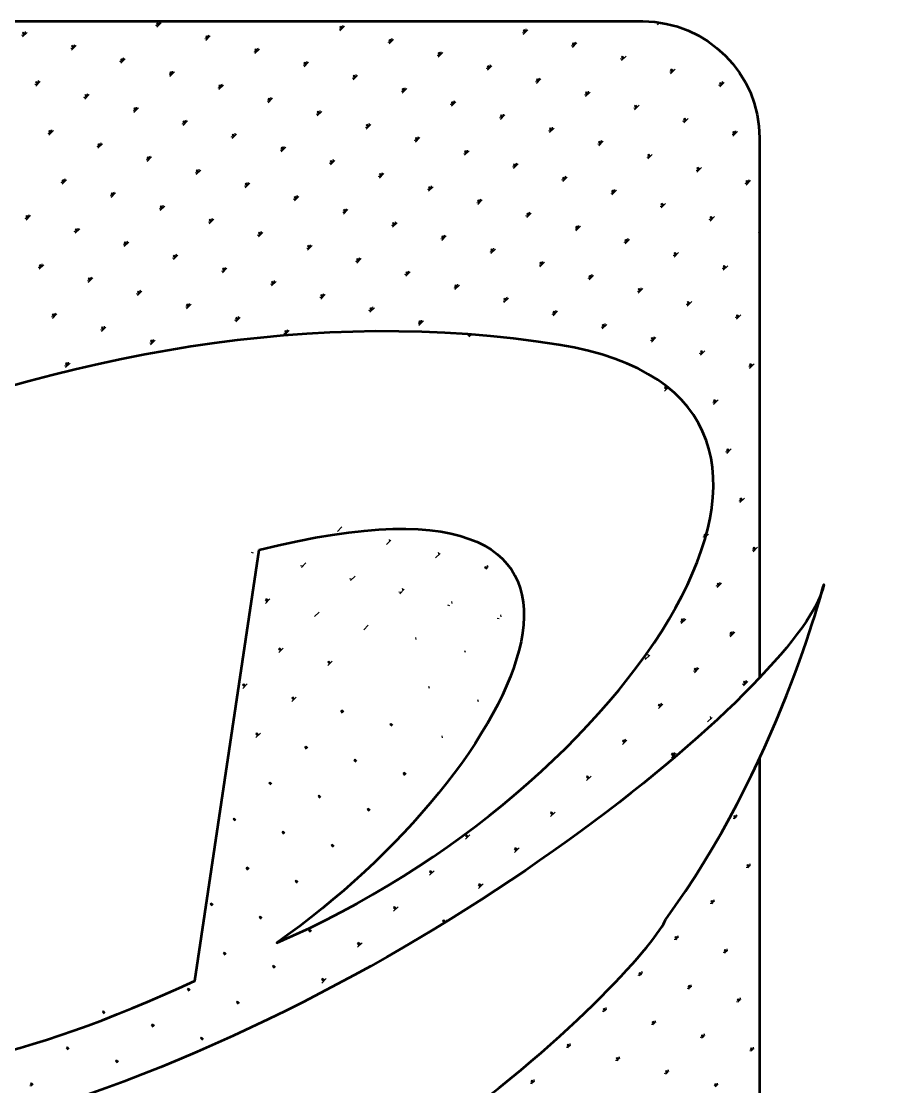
# Model space of a CAD drawing. Extents: x -3102990 to -851544, y -5293060 to -2540151.
# Drawn here: x -1162338 to -1160809, y -2634926 to -2633063 of the extents above; entities that cross this region are included whole.
import ezdxf

# ---------------------------------------------------------------- set-up
doc = ezdxf.new("R2010")
doc.units = 0
doc.header["$LTSCALE"] = 1000
doc.layers.get('0').update_dxf_attribs({"linetype": 'CONTINUOUS'})
doc.layers.add('PUB_TITLE', color=4, linetype='CONTINUOUS')

# ---------------------------------------------------------------- blocks, each defined once
blk = doc.blocks.new('A$C154754DE')
at = {"layer": 'PUB_TITLE', "color": 4}
for p, q in [((99965.6, 57218.1), (99964.7, 57221.6)), ((100196.4, 57231), (100192.9, 57232)), ((100197.3, 57232), (100194.2, 57235.2)), ((100198.3, 57233), (100194.4, 57236.9)), ((100194.4, 57229.1), (100202.2, 57236.9)), ((100199.3, 57234), (100196.2, 57237.1)), ((100200.3, 57235), (100199.4, 57238.4)), ((100516.9, 57224.9), (100513.4, 57225.8)), ((100517.9, 57225.9), (100514.7, 57229)), ((100518.8, 57226.8), (100514.9, 57230.8)), ((100514.9, 57222.9), (100522.8, 57230.8)), ((100519.8, 57227.8), (100516.7, 57231)), ((100520.8, 57228.8), (100519.9, 57232.2)), ((100838.4, 57219.7), (100835.2, 57222.8)), ((100839.4, 57220.7), (100835.4, 57224.6)), ((100835.4, 57216.7), (100843.3, 57224.6)), ((100840.4, 57221.7), (100837.2, 57224.8)), ((100841.3, 57222.6), (100840.4, 57226.1)), ((101070.1, 57233.6), (101073.9, 57237.4)), ((101073, 57236.5), (101071.9, 57237.7)), ((99961.7, 57214.2), (99958.3, 57215.1)), ((99962.7, 57215.2), (99959.6, 57218.3)), ((99963.7, 57216.2), (99959.7, 57220.1)), ((99959.7, 57212.2), (99967.6, 57220.1)), ((99964.7, 57217.1), (99961.5, 57220.3)), ((100282.2, 57208), (100278.8, 57208.9)), ((100283.2, 57209), (100280.1, 57212.2)), ((100284.2, 57210), (100280.3, 57213.9)), ((100280.3, 57206.1), (100288.1, 57213.9)), ((100285.2, 57211), (100282, 57214.1)), ((100286.2, 57212), (100285.2, 57215.4)), ((100602.8, 57201.9), (100599.3, 57202.8)), ((100603.7, 57202.8), (100600.6, 57206)), ((100604.7, 57203.8), (100600.8, 57207.8)), ((100600.8, 57199.9), (100608.7, 57207.8)), ((100605.7, 57204.8), (100602.6, 57208)), ((100606.7, 57205.8), (100605.8, 57209.2)), ((100837.4, 57218.7), (100834, 57219.6)), ((100927.2, 57199.6), (100926.3, 57203.1)), ((100047.6, 57191.2), (100044.2, 57192.1)), ((100048.6, 57192.2), (100045.4, 57195.3)), ((100049.6, 57193.1), (100045.6, 57197.1)), ((100045.6, 57189.2), (100053.5, 57197.1)), ((100050.5, 57194.1), (100047.4, 57197.3)), ((100051.5, 57195.1), (100050.6, 57198.5)), ((100368.1, 57185), (100364.7, 57185.9)), ((100369.1, 57186), (100366, 57189.1)), ((100370.1, 57187), (100366.2, 57190.9)), ((100366.2, 57183.1), (100374, 57190.9)), ((100371.1, 57188), (100367.9, 57191.1)), ((100372.1, 57188.9), (100371.1, 57192.4)), ((100690.6, 57180.8), (100686.7, 57184.7)), ((100686.7, 57176.9), (100694.5, 57184.7)), ((100691.6, 57181.8), (100688.5, 57184.9)), ((100692.6, 57182.8), (100691.7, 57186.2)), ((100923.3, 57195.7), (100919.9, 57196.6)), ((100924.3, 57196.7), (100921.1, 57199.8)), ((100925.3, 57197.7), (100921.3, 57201.6)), ((100921.3, 57193.7), (100929.2, 57201.6)), ((100926.2, 57198.6), (100923.1, 57201.8)), ((100133.5, 57168.2), (100130, 57169.1)), ((100134.5, 57169.2), (100131.3, 57172.3)), ((100135.4, 57170.1), (100131.5, 57174.1)), ((100131.5, 57166.2), (100139.4, 57174.1)), ((100136.4, 57171.1), (100133.3, 57174.3)), ((100137.4, 57172.1), (100136.5, 57175.5)), ((100455, 57163), (100451.8, 57166.1)), ((100456, 57164), (100452, 57167.9)), ((100452, 57160), (100459.9, 57167.9)), ((100457, 57165), (100453.8, 57168.1)), ((100457.9, 57165.9), (100457, 57169.4)), ((100688.7, 57178.8), (100685.2, 57179.8)), ((100689.6, 57179.8), (100686.5, 57183)), ((101009.2, 57172.7), (101005.7, 57173.6)), ((101010.2, 57173.7), (101007, 57176.8)), ((101011.1, 57174.6), (101007.2, 57178.6)), ((101007.2, 57170.7), (101015.1, 57178.6)), ((101012.1, 57175.6), (101009, 57178.8)), ((100220.3, 57146.1), (100217.2, 57149.3)), ((100221.3, 57147.1), (100217.4, 57151.1)), ((100217.4, 57143.2), (100225.3, 57151.1)), ((100222.3, 57148.1), (100219.2, 57151.2)), ((100223.3, 57149.1), (100222.4, 57152.5)), ((100454, 57162), (100450.6, 57162.9)), ((100774.5, 57155.8), (100771.1, 57156.8)), ((100775.5, 57156.8), (100772.4, 57160)), ((100776.5, 57157.8), (100772.6, 57161.7)), ((100772.6, 57153.9), (100780.4, 57161.7)), ((100777.5, 57158.8), (100774.3, 57161.9)), ((100778.5, 57159.8), (100777.5, 57163.2)), ((101095.1, 57149.7), (101091.6, 57150.6)), ((101096, 57150.7), (101092.9, 57153.8)), ((101097, 57151.6), (101093.1, 57155.6)), ((101093.1, 57147.7), (101101, 57155.6)), ((101098, 57152.6), (101094.9, 57155.8)), ((99984.7, 57128.3), (99981.3, 57129.2)), ((99985.7, 57129.3), (99982.6, 57132.4)), ((99986.7, 57130.3), (99982.8, 57134.2)), ((99982.8, 57126.3), (99990.6, 57134.2)), ((99987.7, 57131.3), (99984.5, 57134.4)), ((99988.7, 57132.2), (99987.7, 57135.7)), ((100219.4, 57145.2), (100215.9, 57146.1)), ((100308.2, 57125.1), (100305.1, 57128.2)), ((100309.2, 57126.1), (100308.3, 57129.5)), ((100539.9, 57139), (100536.5, 57139.9)), ((100540.9, 57140), (100537.7, 57143.1)), ((100541.9, 57141), (100537.9, 57144.9)), ((100537.9, 57137), (100545.8, 57144.9)), ((100542.8, 57141.9), (100539.7, 57145.1)), ((100543.8, 57142.9), (100542.9, 57146.4)), ((100860.4, 57132.8), (100857, 57133.7)), ((100861.4, 57133.8), (100858.3, 57136.9)), ((100862.4, 57134.8), (100858.5, 57138.7)), ((100858.5, 57130.9), (100866.3, 57138.7)), ((100863.4, 57135.8), (100860.2, 57138.9)), ((100864.3, 57136.8), (100863.4, 57140.2)), ((101181.9, 57127.6), (101178.8, 57130.8)), ((101182.9, 57128.6), (101179, 57132.6)), ((101179, 57124.7), (101186.8, 57132.6)), ((101183.9, 57129.6), (101180.8, 57132.7)), ((101184.9, 57130.6), (101184, 57134)), ((100071.6, 57106.3), (100068.4, 57109.4)), ((100072.6, 57107.3), (100068.6, 57111.2)), ((100068.6, 57103.3), (100076.5, 57111.2)), ((100073.6, 57108.2), (100070.4, 57111.4)), ((100074.5, 57109.2), (100073.6, 57112.7)), ((100305.3, 57122.1), (100301.8, 57123.1)), ((100306.2, 57123.1), (100303.1, 57126.3)), ((100307.2, 57124.1), (100303.3, 57128)), ((100303.3, 57120.2), (100311.1, 57128)), ((100625.8, 57116), (100622.3, 57116.9)), ((100626.8, 57117), (100623.6, 57120.1)), ((100627.7, 57117.9), (100623.8, 57121.9)), ((100623.8, 57114), (100631.7, 57121.9)), ((100628.7, 57118.9), (100625.6, 57122.1)), ((100629.7, 57119.9), (100628.8, 57123.3)), ((100946.3, 57109.8), (100942.9, 57110.7)), ((100947.3, 57110.8), (100944.1, 57113.9)), ((100948.3, 57111.8), (100944.3, 57115.7)), ((100944.3, 57107.8), (100952.2, 57115.7)), ((100949.3, 57112.8), (100946.1, 57115.9)), ((100950.2, 57113.7), (100949.3, 57117.2)), ((101180.9, 57126.7), (101177.5, 57127.6)), ((100070.6, 57105.3), (100067.2, 57106.2)), ((100391.1, 57099.1), (100387.7, 57100.1)), ((100392.1, 57100.1), (100389, 57103.3)), ((100393.1, 57101.1), (100389.2, 57105)), ((100389.2, 57097.2), (100397, 57105)), ((100394.1, 57102.1), (100390.9, 57105.2)), ((100395.1, 57103.1), (100394.1, 57106.5)), ((100711.7, 57093), (100708.2, 57093.9)), ((100712.6, 57093.9), (100709.5, 57097.1)), ((100713.6, 57094.9), (100709.7, 57098.9)), ((100709.7, 57091), (100717.6, 57098.9)), ((100714.6, 57095.9), (100711.5, 57099.1)), ((100715.6, 57096.9), (100714.7, 57100.3)), ((101033.2, 57087.8), (101030, 57090.9)), ((101034.2, 57088.8), (101030.2, 57092.7)), ((101030.2, 57084.8), (101038.1, 57092.7)), ((101035.1, 57089.7), (101032, 57092.9)), ((100156.5, 57082.3), (100153.1, 57083.2)), ((100157.5, 57083.3), (100154.3, 57086.4)), ((100158.5, 57084.2), (100154.5, 57088.2)), ((100154.5, 57080.3), (100162.4, 57088.2)), ((100159.4, 57085.2), (100156.3, 57088.4)), ((100160.4, 57086.2), (100159.5, 57089.6)), ((100477, 57076.1), (100473.6, 57077)), ((100478, 57077.1), (100474.9, 57080.2)), ((100479, 57078.1), (100475.1, 57082)), ((100475.1, 57074.2), (100482.9, 57082)), ((100480, 57079.1), (100476.8, 57082.2)), ((100481, 57080), (100480, 57083.5)), ((100798.5, 57070.9), (100795.4, 57074.1)), ((100799.5, 57071.9), (100795.6, 57075.8)), ((100795.6, 57068), (100803.4, 57075.8)), ((100800.5, 57072.9), (100797.4, 57076)), ((100801.5, 57073.9), (100800.6, 57077.3)), ((101032.2, 57086.8), (101028.8, 57087.7)), ((100242.4, 57059.3), (100238.9, 57060.2)), ((100243.4, 57060.3), (100240.2, 57063.4)), ((100244.3, 57061.2), (100240.4, 57065.2)), ((100240.4, 57057.3), (100248.3, 57065.2)), ((100245.3, 57062.2), (100242.2, 57065.4)), ((100246.3, 57063.2), (100245.4, 57066.6)), ((100562.9, 57053.1), (100559.5, 57054)), ((100563.9, 57054.1), (100560.7, 57057.2)), ((100564.9, 57055.1), (100560.9, 57059)), ((100560.9, 57051.1), (100568.8, 57059)), ((100565.9, 57056.1), (100562.7, 57059.2)), ((100566.8, 57057), (100565.9, 57060.5)), ((100797.5, 57070), (100794.1, 57070.9)), ((100887.4, 57050.9), (100886.4, 57054.3)), ((101118.1, 57063.8), (101114.6, 57064.7)), ((101119.1, 57064.8), (101115.9, 57067.9)), ((101120, 57065.8), (101116.1, 57069.7)), ((101116.1, 57061.8), (101124, 57069.7)), ((101121, 57066.7), (101117.9, 57069.9)), ((100007.7, 57042.4), (100004.3, 57043.3)), ((100008.7, 57043.4), (100005.6, 57046.6)), ((100009.7, 57044.4), (100005.8, 57048.3)), ((100005.8, 57040.5), (100013.6, 57048.3)), ((100010.7, 57045.4), (100007.5, 57048.5)), ((100011.7, 57046.4), (100010.7, 57049.8)), ((100328.3, 57036.3), (100324.8, 57037.2)), ((100329.2, 57037.2), (100326.1, 57040.4)), ((100330.2, 57038.2), (100326.3, 57042.2)), ((100326.3, 57034.3), (100334.2, 57042.2)), ((100331.2, 57039.2), (100328.1, 57042.3)), ((100332.2, 57040.2), (100331.3, 57043.6)), ((100650.8, 57032.1), (100646.8, 57036)), ((100646.8, 57028.1), (100654.7, 57036)), ((100651.7, 57033), (100648.6, 57036.2)), ((100652.7, 57034), (100651.8, 57037.5)), ((100883.4, 57046.9), (100880, 57047.9)), ((100884.4, 57047.9), (100881.3, 57051.1)), ((100885.4, 57048.9), (100881.5, 57052.8)), ((100881.5, 57045), (100889.3, 57052.8)), ((100886.4, 57049.9), (100883.2, 57053)), ((101204, 57040.8), (101200.5, 57041.7)), ((101204.9, 57041.8), (101201.8, 57044.9)), ((101205.9, 57042.7), (101202, 57046.7)), ((101202, 57038.8), (101209.9, 57046.7)), ((101206.9, 57043.7), (101203.8, 57046.9)), ((101207.9, 57044.7), (101207, 57048.1)), ((100093.6, 57019.4), (100090.2, 57020.3)), ((100094.6, 57020.4), (100091.5, 57023.5)), ((100095.6, 57021.4), (100091.7, 57025.3)), ((100091.7, 57017.4), (100099.5, 57025.3)), ((100096.6, 57022.4), (100093.4, 57025.5)), ((100097.6, 57023.3), (100096.6, 57026.8)), ((100415.1, 57014.2), (100412, 57017.4)), ((100416.1, 57015.2), (100412.2, 57019.1)), ((100412.2, 57011.3), (100420, 57019.1)), ((100417.1, 57016.2), (100414, 57019.3)), ((100418.1, 57017.2), (100417.2, 57020.6)), ((100648.8, 57030.1), (100645.4, 57031)), ((100649.8, 57031.1), (100646.6, 57034.2)), ((100969.3, 57023.9), (100965.9, 57024.8)), ((100970.3, 57024.9), (100967.2, 57028.1)), ((100971.3, 57025.9), (100967.4, 57029.8)), ((100967.4, 57022), (100975.2, 57029.8)), ((100972.3, 57026.9), (100969.1, 57030)), ((100973.2, 57027.9), (100972.3, 57031.3)), ((100180.5, 56997.4), (100177.3, 57000.5)), ((100181.5, 56998.4), (100177.5, 57002.3)), ((100177.5, 56994.4), (100185.4, 57002.3)), ((100182.5, 56999.3), (100179.3, 57002.5)), ((100183.4, 57000.3), (100182.5, 57003.8)), ((100414.1, 57013.2), (100410.7, 57014.2)), ((100734.7, 57007.1), (100731.2, 57008)), ((100735.7, 57008.1), (100732.5, 57011.2)), ((100736.6, 57009), (100732.7, 57013)), ((100732.7, 57005.1), (100740.6, 57013)), ((100737.6, 57010), (100734.5, 57013.2)), ((100738.6, 57011), (100737.7, 57014.4)), ((101055.2, 57000.9), (101051.8, 57001.8)), ((101056.2, 57001.9), (101053, 57005)), ((101057.2, 57002.9), (101053.2, 57006.8)), ((101053.2, 56998.9), (101061.1, 57006.8)), ((101058.2, 57003.9), (101055, 57007)), ((100179.5, 56996.4), (100176.1, 56997.3)), ((100267.4, 56975.4), (100263.4, 56979.3)), ((100263.4, 56971.4), (100271.3, 56979.3)), ((100268.3, 56976.3), (100265.2, 56979.5)), ((100269.3, 56977.3), (100268.4, 56980.8)), ((100500, 56990.2), (100496.6, 56991.2)), ((100501, 56991.2), (100497.9, 56994.4)), ((100502, 56992.2), (100498.1, 56996.1)), ((100498.1, 56988.3), (100505.9, 56996.1)), ((100503, 56993.2), (100499.8, 56996.3)), ((100504, 56994.2), (100503, 56997.6)), ((100820.6, 56984.1), (100817.1, 56985)), ((100821.5, 56985), (100818.4, 56988.2)), ((100822.5, 56986), (100818.6, 56990)), ((100818.6, 56982.1), (100826.5, 56990)), ((100823.5, 56987), (100820.4, 56990.2)), ((100824.5, 56988), (100823.6, 56991.4)), ((101142.1, 56978.9), (101138.9, 56982)), ((101143.1, 56979.9), (101139.1, 56983.8)), ((101139.1, 56975.9), (101147, 56983.8)), ((101144, 56980.8), (101140.9, 56984)), ((100031.7, 56957.5), (100028.6, 56960.7)), ((100032.7, 56958.5), (100028.8, 56962.4)), ((100028.8, 56954.6), (100036.6, 56962.4)), ((100033.7, 56959.5), (100030.6, 56962.6)), ((100034.7, 56960.5), (100033.8, 56963.9)), ((100265.4, 56973.4), (100262, 56974.3)), ((100266.4, 56974.4), (100263.2, 56977.5)), ((100585.9, 56967.2), (100582.5, 56968.1)), ((100586.9, 56968.2), (100583.8, 56971.3)), ((100587.9, 56969.2), (100584, 56973.1)), ((100584, 56965.3), (100591.8, 56973.1)), ((100588.9, 56970.2), (100585.7, 56973.3)), ((100589.8, 56971.1), (100588.9, 56974.6)), ((100906.4, 56961.1), (100903, 56962)), ((100907.4, 56962), (100904.3, 56965.2)), ((100908.4, 56963), (100904.5, 56966.9)), ((100904.5, 56959.1), (100912.3, 56966.9)), ((100909.4, 56964), (100906.2, 56967.1)), ((100910.4, 56965), (100909.5, 56968.4)), ((101141.1, 56977.9), (101137.7, 56978.8)), ((101228.9, 56956.9), (101225, 56960.8)), ((101225, 56952.9), (101232.9, 56960.8)), ((101229.9, 56957.8), (101226.8, 56961)), ((101230.9, 56958.8), (101230, 56962.3)), ((100030.7, 56956.5), (100027.3, 56957.5)), ((100351.3, 56950.4), (100347.8, 56951.3)), ((100352.3, 56951.4), (100349.1, 56954.5)), ((100353.2, 56952.3), (100349.3, 56956.3)), ((100349.3, 56948.4), (100357.2, 56956.3)), ((100354.2, 56953.3), (100351.1, 56956.5)), ((100355.2, 56954.3), (100354.3, 56957.7)), ((100671.8, 56944.2), (100668.4, 56945.1)), ((100672.8, 56945.2), (100669.6, 56948.3)), ((100673.8, 56946.2), (100669.8, 56950.1)), ((100669.8, 56942.2), (100677.7, 56950.1)), ((100674.8, 56947.2), (100671.6, 56950.3)), ((100675.7, 56948.1), (100674.8, 56951.6)), ((100993.3, 56939), (100990.2, 56942.2)), ((100994.3, 56940), (100990.4, 56943.9)), ((100990.4, 56936.1), (100998.2, 56943.9)), ((100995.3, 56941), (100992.1, 56944.1)), ((100996.3, 56942), (100995.3, 56945.4)), ((101227, 56954.9), (101223.5, 56955.8)), ((101228, 56955.9), (101224.8, 56959)), ((100116.6, 56933.5), (100113.2, 56934.4)), ((100117.6, 56934.5), (100114.5, 56937.7)), ((100118.6, 56935.5), (100114.7, 56939.4)), ((100114.7, 56931.6), (100122.5, 56939.4)), ((100119.6, 56936.5), (100116.4, 56939.6)), ((100120.6, 56937.5), (100119.6, 56940.9)), ((100437.2, 56927.4), (100433.7, 56928.3)), ((100438.1, 56928.3), (100435, 56931.5)), ((100439.1, 56929.3), (100435.2, 56933.3)), ((100435.2, 56925.4), (100443.1, 56933.3)), ((100440.1, 56930.3), (100437, 56933.5)), ((100441.1, 56931.3), (100440.2, 56934.7)), ((100758.7, 56922.2), (100755.5, 56925.3)), ((100759.7, 56923.2), (100755.7, 56927.1)), ((100755.7, 56919.2), (100763.6, 56927.1)), ((100760.6, 56924.1), (100757.5, 56927.3)), ((100761.6, 56925.1), (100760.7, 56928.6)), ((100992.3, 56938), (100988.9, 56939)), ((100202.5, 56910.5), (100199.1, 56911.4)), ((100203.5, 56911.5), (100200.4, 56914.6)), ((100204.5, 56912.5), (100200.6, 56916.4)), ((100200.6, 56908.5), (100208.4, 56916.4)), ((100205.5, 56913.5), (100202.3, 56916.6)), ((100206.4, 56914.4), (100205.5, 56917.9)), ((100523, 56904.3), (100519.6, 56905.3)), ((100524, 56905.3), (100520.9, 56908.5)), ((100525, 56906.3), (100521.1, 56910.2)), ((100521.1, 56902.4), (100528.9, 56910.2)), ((100526, 56907.3), (100522.9, 56910.4)), ((100527, 56908.3), (100526.1, 56911.7)), ((100757.7, 56921.2), (100754.3, 56922.1)), ((100847.5, 56902.1), (100846.6, 56905.5)), ((101078.2, 56915), (101074.8, 56915.9)), ((101079.2, 56916), (101076.1, 56919.2)), ((101080.2, 56917), (101076.3, 56920.9)), ((101076.3, 56913.1), (101084.1, 56920.9)), ((101081.2, 56918), (101078, 56921.1)), ((99967.9, 56893.7), (99964.4, 56894.6)), ((99968.9, 56894.7), (99965.7, 56897.8)), ((99969.8, 56895.6), (99965.9, 56899.6)), ((99965.9, 56891.7), (99973.8, 56899.6)), ((99970.8, 56896.6), (99967.7, 56899.8)), ((99971.8, 56897.6), (99970.9, 56901)), ((100288.4, 56887.5), (100285, 56888.4)), ((100289.4, 56888.5), (100286.2, 56891.6)), ((100290.4, 56889.5), (100286.4, 56893.4)), ((100286.4, 56885.5), (100294.3, 56893.4)), ((100291.4, 56890.4), (100288.2, 56893.6)), ((100292.3, 56891.4), (100291.4, 56894.9)), ((100610.9, 56883.3), (100607, 56887.2)), ((100607, 56879.4), (100614.8, 56887.2)), ((100611.9, 56884.3), (100608.7, 56887.4)), ((100612.9, 56885.3), (100611.9, 56888.7)), ((100843.6, 56898.2), (100840.1, 56899.1)), ((100844.6, 56899.2), (100841.4, 56902.3)), ((100845.5, 56900.1), (100841.6, 56904.1)), ((100841.6, 56896.2), (100849.5, 56904.1)), ((100846.5, 56901.1), (100843.4, 56904.3)), ((101164.1, 56892), (101160.7, 56892.9)), ((101165.1, 56893), (101161.9, 56896.1)), ((101166.1, 56894), (101162.1, 56897.9)), ((101162.1, 56890.1), (101170, 56897.9)), ((101167, 56895), (101163.9, 56898.1)), ((100053.8, 56870.7), (100050.3, 56871.6)), ((100054.7, 56871.6), (100051.6, 56874.8)), ((100055.7, 56872.6), (100051.8, 56876.5)), ((100051.8, 56868.7), (100059.7, 56876.5)), ((100056.7, 56873.6), (100053.6, 56876.7)), ((100057.7, 56874.6), (100056.8, 56878)), ((100375.3, 56865.5), (100372.1, 56868.6)), ((100376.3, 56866.5), (100372.3, 56870.4)), ((100372.3, 56862.5), (100380.2, 56870.4)), ((100377.2, 56867.4), (100374.1, 56870.6)), ((100378.2, 56868.4), (100377.3, 56871.9)), ((100608.9, 56881.3), (100605.5, 56882.3)), ((100609.9, 56882.3), (100606.8, 56885.5)), ((100929.5, 56875.2), (100926, 56876.1)), ((100930.4, 56876.2), (100927.3, 56879.3)), ((100931.4, 56877.1), (100927.5, 56881.1)), ((100927.5, 56873.2), (100935.4, 56881.1)), ((100932.4, 56878.1), (100929.3, 56881.3)), ((100933.4, 56879.1), (100932.5, 56882.5)), ((101248.6, 56869.4), (101246.6, 56869.9)), ((101248.6, 56872.4), (101247.8, 56873.1)), ((101248.6, 56874.4), (101248, 56874.9)), ((101248, 56867), (101248.6, 56867.6)), ((100139.6, 56847.6), (100136.2, 56848.6)), ((100140.6, 56848.6), (100137.5, 56851.8)), ((100141.6, 56849.6), (100137.7, 56853.5)), ((100137.7, 56845.7), (100145.5, 56853.5)), ((100142.6, 56850.6), (100139.5, 56853.7)), ((100143.6, 56851.6), (100142.7, 56855)), ((100374.3, 56864.5), (100370.9, 56865.4)), ((100464.1, 56845.4), (100463.2, 56848.8)), ((100694.8, 56858.3), (100691.4, 56859.2)), ((100695.8, 56859.3), (100692.7, 56862.4)), ((100696.8, 56860.3), (100692.9, 56864.2)), ((100692.9, 56856.4), (100700.7, 56864.2)), ((100697.8, 56861.3), (100694.6, 56864.4)), ((100698.7, 56862.3), (100697.8, 56865.7)), ((101015.3, 56852.2), (101011.9, 56853.1)), ((101016.3, 56853.1), (101013.2, 56856.3)), ((101017.3, 56854.1), (101013.4, 56858.1)), ((101013.4, 56850.2), (101021.2, 56858.1)), ((101018.3, 56855.1), (101015.1, 56858.2)), ((101019.3, 56856.1), (101018.4, 56859.5)), ((100227.5, 56826.6), (100223.6, 56830.5)), ((100223.6, 56822.7), (100231.4, 56830.5)), ((100228.5, 56827.6), (100225.3, 56830.7)), ((100229.5, 56828.6), (100228.5, 56832)), ((100460.2, 56841.5), (100456.7, 56842.4)), ((100461.2, 56842.5), (100458, 56845.6)), ((100462.1, 56843.4), (100458.2, 56847.4)), ((100458.2, 56839.5), (100466.1, 56847.4)), ((100463.1, 56844.4), (100460, 56847.6)), ((100780.7, 56835.3), (100777.3, 56836.2)), ((100781.7, 56836.3), (100778.5, 56839.4)), ((100782.7, 56837.3), (100778.7, 56841.2)), ((100778.7, 56833.3), (100786.6, 56841.2)), ((100783.6, 56838.3), (100780.5, 56841.4)), ((100784.6, 56839.2), (100783.7, 56842.7)), ((101101.2, 56829.1), (101097.8, 56830.1)), ((101102.2, 56830.1), (101099.1, 56833.3)), ((101103.2, 56831.1), (101099.3, 56835)), ((101099.3, 56827.2), (101107.1, 56835)), ((101104.2, 56832.1), (101101, 56835.2)), ((99991.9, 56808.8), (99988.7, 56811.9)), ((99992.9, 56809.7), (99988.9, 56813.7)), ((99988.9, 56805.8), (99996.8, 56813.7)), ((99993.8, 56810.7), (99990.7, 56813.9)), ((99994.8, 56811.7), (99993.9, 56815.1)), ((100225.5, 56824.6), (100222.1, 56825.5)), ((100226.5, 56825.6), (100223.4, 56828.8)), ((100546.1, 56818.5), (100542.6, 56819.4)), ((100547, 56819.4), (100543.9, 56822.6)), ((100548, 56820.4), (100544.1, 56824.4)), ((100544.1, 56816.5), (100552, 56824.4)), ((100549, 56821.4), (100545.9, 56824.6)), ((100550, 56822.4), (100549.1, 56825.8)), ((100866.6, 56812.3), (100863.2, 56813.2)), ((100867.6, 56813.3), (100864.4, 56816.4)), ((100868.6, 56814.3), (100864.6, 56818.2)), ((100864.6, 56810.3), (100872.5, 56818.2)), ((100869.5, 56815.2), (100866.4, 56818.4)), ((100870.5, 56816.2), (100869.6, 56819.7)), ((101189.1, 56808.1), (101185.1, 56812)), ((101185.1, 56804.2), (101193, 56812)), ((101190.1, 56809.1), (101186.9, 56812.2)), ((99990.9, 56807.8), (99987.5, 56808.7)), ((100311.4, 56801.6), (100308, 56802.5)), ((100312.4, 56802.6), (100309.3, 56805.7)), ((100313.4, 56803.6), (100309.5, 56807.5)), ((100309.5, 56799.7), (100317.3, 56807.5)), ((100314.4, 56804.6), (100311.2, 56807.7)), ((100315.3, 56805.5), (100314.4, 56809)), ((100631.9, 56795.5), (100628.5, 56796.4)), ((100632.9, 56796.4), (100629.8, 56799.6)), ((100633.9, 56797.4), (100630, 56801.3)), ((100630, 56793.5), (100637.8, 56801.3)), ((100634.9, 56798.4), (100631.7, 56801.5)), ((100635.9, 56799.4), (100635, 56802.8)), ((100953.5, 56790.3), (100950.3, 56793.4)), ((100954.4, 56791.2), (100950.5, 56795.2)), ((100950.5, 56787.3), (100958.4, 56795.2)), ((100955.4, 56792.2), (100952.3, 56795.4)), ((100956.4, 56793.2), (100955.5, 56796.6)), ((101187.1, 56806.1), (101183.7, 56807.1)), ((101188.1, 56807.1), (101185, 56810.3)), ((100076.8, 56784.8), (100073.3, 56785.7)), ((100077.8, 56785.8), (100074.6, 56788.9)), ((100078.7, 56786.7), (100074.8, 56790.7)), ((100074.8, 56782.8), (100082.7, 56790.7)), ((100079.7, 56787.7), (100076.6, 56790.9)), ((100080.7, 56788.7), (100079.8, 56792.1)), ((100397.3, 56778.6), (100393.9, 56779.5)), ((100398.3, 56779.6), (100395.1, 56782.7)), ((100399.3, 56780.6), (100395.3, 56784.5)), ((100395.3, 56776.6), (100403.2, 56784.5)), ((100400.2, 56781.6), (100397.1, 56784.7)), ((100401.2, 56782.5), (100400.3, 56786)), ((100718.8, 56773.4), (100715.7, 56776.6)), ((100719.8, 56774.4), (100715.9, 56778.3)), ((100715.9, 56770.5), (100723.7, 56778.3)), ((100720.8, 56775.4), (100717.6, 56778.5)), ((100721.8, 56776.4), (100720.8, 56779.8)), ((100952.5, 56789.3), (100949, 56790.2)), ((100162.7, 56761.8), (100159.2, 56762.7)), ((100163.6, 56762.7), (100160.5, 56765.9)), ((100164.6, 56763.7), (100160.7, 56767.7)), ((100160.7, 56759.8), (100168.6, 56767.7)), ((100165.6, 56764.7), (100162.5, 56767.8)), ((100166.6, 56765.7), (100165.7, 56769.1)), ((100483.2, 56755.6), (100479.8, 56756.5)), ((100484.2, 56756.6), (100481, 56759.7)), ((100485.2, 56757.6), (100481.2, 56761.5)), ((100481.2, 56753.6), (100489.1, 56761.5)), ((100486.1, 56758.5), (100483, 56761.7)), ((100487.1, 56759.5), (100486.2, 56763)), ((100717.8, 56772.4), (100714.4, 56773.4)), ((100806.7, 56752.4), (100803.5, 56755.5)), ((100807.6, 56753.4), (100806.7, 56756.8)), ((101038.4, 56766.3), (101034.9, 56767.2)), ((101039.3, 56767.3), (101036.2, 56770.4)), ((101040.3, 56768.2), (101036.4, 56772.2)), ((101036.4, 56764.3), (101044.3, 56772.2)), ((101041.3, 56769.2), (101038.2, 56772.4)), ((101042.3, 56770.2), (101041.4, 56773.6)), ((100248.5, 56738.7), (100245.1, 56739.7)), ((100249.5, 56739.7), (100246.4, 56742.9)), ((100250.5, 56740.7), (100246.6, 56744.6)), ((100246.6, 56736.8), (100254.4, 56744.6)), ((100251.5, 56741.7), (100248.3, 56744.8)), ((100252.5, 56742.7), (100251.6, 56746.1)), ((100571, 56734.5), (100567.1, 56738.5)), ((100567.1, 56730.6), (100575, 56738.5)), ((100572, 56735.5), (100568.9, 56738.7)), ((100573, 56736.5), (100572.1, 56739.9)), ((100803.7, 56749.4), (100800.3, 56750.3)), ((100804.7, 56750.4), (100801.6, 56753.6)), ((100805.7, 56751.4), (100801.7, 56755.3)), ((100801.7, 56747.5), (100809.6, 56755.3)), ((101124.2, 56743.3), (101120.8, 56744.2)), ((101125.2, 56744.2), (101122.1, 56747.4)), ((101126.2, 56745.2), (101122.3, 56749.2)), ((101122.3, 56741.3), (101130.1, 56749.2)), ((101127.2, 56746.2), (101124, 56749.3)), ((100013.9, 56721.9), (100010.5, 56722.8)), ((100014.9, 56722.9), (100011.7, 56726)), ((100015.9, 56723.9), (100011.9, 56727.8)), ((100011.9, 56719.9), (100019.8, 56727.8)), ((100016.9, 56724.8), (100013.7, 56728)), ((100017.8, 56725.8), (100016.9, 56729.3)), ((100335.4, 56716.7), (100332.3, 56719.9)), ((100336.4, 56717.7), (100332.5, 56721.6)), ((100332.5, 56713.8), (100340.3, 56721.6)), ((100337.4, 56718.7), (100334.2, 56721.8)), ((100338.4, 56719.7), (100337.4, 56723.1)), ((100569.1, 56732.6), (100565.6, 56733.5)), ((100570.1, 56733.6), (100566.9, 56736.7)), ((100889.6, 56726.4), (100886.2, 56727.3)), ((100890.6, 56727.4), (100887.4, 56730.5)), ((100891.6, 56728.4), (100887.6, 56732.3)), ((100887.6, 56724.4), (100895.5, 56732.3)), ((100892.5, 56729.4), (100889.4, 56732.5)), ((100893.5, 56730.3), (100892.6, 56733.8)), ((101210.1, 56720.2), (101206.7, 56721.2)), ((101211.1, 56721.2), (101208, 56724.4)), ((101212.1, 56722.2), (101208.2, 56726.1)), ((101208.2, 56718.3), (101216, 56726.1)), ((101213.1, 56723.2), (101209.9, 56726.3)), ((100099.8, 56698.9), (100096.4, 56699.8)), ((100100.8, 56699.9), (100097.6, 56703)), ((100101.8, 56700.8), (100097.8, 56704.8)), ((100097.8, 56696.9), (100105.7, 56704.8)), ((100102.7, 56701.8), (100099.6, 56705)), ((100103.7, 56702.8), (100102.8, 56706.2)), ((100334.4, 56715.7), (100331, 56716.7)), ((100424.2, 56696.6), (100423.3, 56700.1)), ((100655, 56709.6), (100651.5, 56710.5)), ((100655.9, 56710.5), (100652.8, 56713.7)), ((100656.9, 56711.5), (100653, 56715.5)), ((100653, 56707.6), (100660.9, 56715.5)), ((100657.9, 56712.5), (100654.8, 56715.7)), ((100658.9, 56713.5), (100658, 56716.9)), ((100975.5, 56703.4), (100972, 56704.3)), ((100976.5, 56704.4), (100973.3, 56707.5)), ((100977.4, 56705.4), (100973.5, 56709.3)), ((100973.5, 56701.4), (100981.4, 56709.3)), ((100978.4, 56706.3), (100975.3, 56709.5)), ((100979.4, 56707.3), (100978.5, 56710.8)), ((100187.6, 56677.8), (100183.7, 56681.8)), ((100183.7, 56673.9), (100191.6, 56681.8)), ((100188.6, 56678.8), (100185.5, 56682)), ((100189.6, 56679.8), (100188.7, 56683.2)), ((100420.3, 56692.7), (100416.9, 56693.6)), ((100421.3, 56693.7), (100418.2, 56696.8)), ((100422.3, 56694.7), (100418.4, 56698.6)), ((100418.4, 56690.8), (100426.2, 56698.6)), ((100423.3, 56695.7), (100420.1, 56698.8)), ((100741.8, 56687.5), (100738.7, 56690.7)), ((100742.8, 56688.5), (100738.9, 56692.4)), ((100743.8, 56689.5), (100740.6, 56692.6)), ((100744.4, 56691.7), (100743.9, 56693.9)), ((100745.9, 56691.6), (100746.7, 56692.4)), ((101061.4, 56680.4), (101057.9, 56681.3)), ((101062.4, 56681.4), (101059.2, 56684.5)), ((101063.3, 56682.4), (101059.4, 56686.3)), ((101059.4, 56678.4), (101067.3, 56686.3)), ((101064.3, 56683.3), (101061.2, 56686.5)), ((101065.3, 56684.3), (101064.4, 56687.8)), ((100185.7, 56675.9), (100182.2, 56676.8)), ((100186.7, 56676.9), (100183.5, 56680)), ((101149.2, 56659.3), (101145.3, 56663.3)), ((101145.3, 56655.4), (101153.1, 56663.3)), ((101150.2, 56660.3), (101147.1, 56663.5)), ((101147.3, 56657.4), (101143.8, 56658.3)), ((101148.2, 56658.4), (101145.1, 56661.5)), ((100036.9, 56636), (100033.5, 56636.9)), ((100037.9, 56637), (100034.8, 56640.1)), ((100038.9, 56638), (100035, 56641.9)), ((100035, 56634), (100042.8, 56641.9)), ((100039.9, 56639), (100036.7, 56642.1)), ((100040.8, 56639.9), (100039.9, 56643.4)), ((101233.1, 56634.4), (101229.7, 56635.3)), ((101234.1, 56635.3), (101231, 56638.5)), ((101235.1, 56636.3), (101231.2, 56640.3)), ((101231.2, 56632.4), (101239, 56640.3)), ((101236.1, 56637.3), (101232.9, 56640.5)), ((101085.4, 56595.5), (101082.2, 56598.6)), ((101086.3, 56596.5), (101082.4, 56600.4)), ((101082.4, 56592.5), (101090.3, 56600.4)), ((101087.3, 56597.4), (101084.2, 56600.6)), ((101088.3, 56598.4), (101087.4, 56601.9)), ((101170.3, 56571.5), (101166.8, 56572.4)), ((101171.2, 56572.5), (101168.1, 56575.6)), ((101172.2, 56573.5), (101168.3, 56577.4)), ((101168.3, 56569.5), (101176.2, 56577.4)), ((101173.2, 56574.4), (101170.1, 56577.6)), ((101193.3, 56485.6), (101189.8, 56486.5)), ((101194.3, 56486.6), (101191.1, 56489.7)), ((101195.2, 56487.6), (101191.3, 56491.5)), ((101191.3, 56483.6), (101199.2, 56491.5)), ((101196.2, 56488.6), (101193.1, 56491.7)), ((101217.3, 56400.7), (101214.1, 56403.8)), ((101218.3, 56401.7), (101214.3, 56405.6)), ((101214.3, 56397.8), (101222.2, 56405.6)), ((101219.2, 56402.7), (101216.1, 56405.8)), ((101216.3, 56399.7), (101212.9, 56400.6)), ((100510.4, 56347.2), (100518.3, 56355.1)), ((100596.3, 56324.2), (100604.1, 56332.1)), ((100602.2, 56330.1), (100601.3, 56333.5)), ((101153.4, 56336.8), (101150, 56337.8)), ((101154.4, 56337.8), (101151.3, 56341)), ((101155.4, 56338.8), (101151.5, 56342.7)), ((101156.4, 56339.8), (101153.2, 56342.9)), ((101154.3, 56337.7), (101159.3, 56342.7)), ((101157.4, 56340.8), (101156.4, 56344.2)), ((100363.6, 56309.3), (100360.2, 56310.2)), ((100682.2, 56301.2), (100690, 56309)), ((100688.1, 56307.1), (100687.1, 56310.5)), ((101239.3, 56313.8), (101235.9, 56314.8)), ((101240.3, 56314.8), (101237.1, 56318)), ((101241.3, 56315.8), (101237.3, 56319.7)), ((101237.3, 56311.9), (101245.2, 56319.7)), ((101242.3, 56316.8), (101239.1, 56319.9)), ((100447.5, 56284.3), (100455.4, 56292.2)), ((100449.5, 56286.3), (100446.1, 56287.2)), ((100771, 56281.1), (100767.9, 56284.3)), ((100772, 56282.1), (100768.1, 56286)), ((100773, 56283.1), (100769.8, 56286.2)), ((100774, 56284.1), (100773, 56287.5)), ((100535.4, 56263.3), (100531.9, 56264.2)), ((100533.4, 56261.3), (100541.3, 56269.2)), ((101177.4, 56251.9), (101174.3, 56255.1)), ((101178.4, 56252.9), (101174.5, 56256.9)), ((101174.5, 56249), (101182.3, 56256.9)), ((101179.4, 56253.9), (101176.2, 56257.1)), ((101180.4, 56254.9), (101179.4, 56258.3)), ((100621.3, 56240.3), (100617.8, 56241.2)), ((100619.3, 56238.3), (100627.2, 56246.2)), ((100625.2, 56244.2), (100624.3, 56247.6)), ((101176.4, 56251), (101173, 56251.9)), ((100387.6, 56224.4), (100384.5, 56227.6)), ((100388.6, 56225.4), (100384.7, 56229.3)), ((100384.7, 56221.5), (100392.5, 56229.3)), ((100389.6, 56226.4), (100386.4, 56229.5)), ((100707.1, 56217.3), (100703.7, 56218.2)), ((100711.1, 56221.2), (100710.2, 56224.6)), ((100470.5, 56198.5), (100478.4, 56206.3)), ((100797, 56198.2), (100796, 56201.6)), ((100556.4, 56175.4), (100564.3, 56183.3)), ((100793, 56194.3), (100789.6, 56195.2)), ((101113.6, 56188.1), (101110.1, 56189)), ((101114.5, 56189.1), (101111.4, 56192.2)), ((101115.5, 56190.1), (101111.6, 56194)), ((101111.6, 56186.1), (101119.5, 56194)), ((101116.5, 56191), (101113.4, 56194.2)), ((101117.5, 56192), (101116.6, 56195.5)), ((100648.2, 56158.3), (100647.3, 56161.8)), ((101199.4, 56165.1), (101196, 56166)), ((101200.4, 56166.1), (101197.3, 56169.2)), ((101201.4, 56167), (101197.5, 56171)), ((101197.5, 56163.1), (101205.3, 56171)), ((101202.4, 56168), (101199.2, 56171.2)), ((101203.4, 56169), (101202.5, 56172.4)), ((100410.6, 56138.5), (100407.5, 56141.7)), ((100411.6, 56139.5), (100407.7, 56143.4)), ((100407.7, 56135.6), (100415.5, 56143.4)), ((100412.6, 56140.5), (100409.4, 56143.6)), ((100734.1, 56135.3), (100733.2, 56138.7)), ((101050.7, 56125.2), (101047.3, 56126.1)), ((101048.7, 56123.3), (101056.6, 56131.1)), ((101054.6, 56129.1), (101053.7, 56132.6)), ((100496.5, 56115.5), (100493.4, 56118.7)), ((100497.5, 56116.5), (100493.6, 56120.4)), ((100493.6, 56112.6), (100501.4, 56120.4)), ((100498.5, 56117.5), (100495.3, 56120.6)), ((101137.6, 56103.2), (101134.4, 56106.3)), ((101138.5, 56104.2), (101134.6, 56108.1)), ((101134.6, 56100.2), (101142.5, 56108.1)), ((101139.5, 56105.2), (101136.4, 56108.3)), ((101140.5, 56106.1), (101139.6, 56109.6)), ((101136.6, 56102.2), (101133.1, 56103.1)), ((101224.4, 56081.2), (101220.5, 56085.1)), ((101220.5, 56077.2), (101228.4, 56085.1)), ((101225.4, 56082.1), (101222.3, 56085.3)), ((101226.4, 56083.1), (101225.5, 56086.6)), ((100347.7, 56075.7), (100344.6, 56078.8)), ((100348.7, 56076.6), (100344.8, 56080.6)), ((100344.8, 56072.7), (100352.7, 56080.6)), ((100349.7, 56077.6), (100346.6, 56080.8)), ((100671.2, 56072.4), (100670.3, 56075.9)), ((101222.5, 56079.2), (101219, 56080.1)), ((101223.4, 56080.2), (101220.3, 56083.3)), ((100433.6, 56052.6), (100430.5, 56055.8)), ((100434.6, 56053.6), (100430.7, 56057.6)), ((100430.7, 56049.7), (100438.5, 56057.6)), ((100435.6, 56054.6), (100432.5, 56057.8)), ((100757.1, 56049.4), (100756.2, 56052.9)), ((100519.5, 56029.6), (100516.4, 56032.8)), ((100520.5, 56030.6), (100516.6, 56034.5)), ((100521.5, 56031.6), (100518.3, 56034.7)), ((101074.7, 56040.3), (101071.5, 56043.5)), ((101075.7, 56041.3), (101071.7, 56045.2)), ((101071.7, 56037.4), (101079.6, 56045.2)), ((101076.6, 56042.3), (101073.5, 56045.4)), ((101077.6, 56043.3), (101076.7, 56046.7)), ((100606.4, 56007.6), (100602.5, 56011.5)), ((100607.4, 56008.6), (100604.2, 56011.7)), ((101157.6, 56014.4), (101165.5, 56022.2)), ((101163.5, 56020.2), (101162.6, 56023.7)), ((100370.8, 55989.8), (100367.6, 55992.9)), ((100371.7, 55990.8), (100367.8, 55994.7)), ((100367.8, 55986.8), (100375.7, 55994.7)), ((100372.7, 55991.7), (100369.6, 55994.9)), ((100605.4, 56006.6), (100602.3, 56009.8)), ((100694.2, 55986.6), (100693.3, 55990)), ((101011.8, 55977.4), (101008.7, 55980.6)), ((101012.8, 55978.4), (101008.9, 55982.4)), ((101008.9, 55974.5), (101016.7, 55982.4)), ((101013.8, 55979.4), (101010.6, 55982.6)), ((101014.8, 55980.4), (101013.8, 55983.8)), ((100456.6, 55966.8), (100453.5, 55969.9)), ((100457.6, 55967.7), (100453.7, 55971.7)), ((100458.6, 55968.7), (100455.5, 55971.9)), ((101097.7, 55954.4), (101094.6, 55957.6)), ((101098.7, 55955.4), (101094.8, 55959.3)), ((101094.8, 55951.5), (101102.6, 55959.3)), ((101099.7, 55956.4), (101096.5, 55959.5)), ((101100.6, 55957.4), (101099.7, 55960.8)), ((100542.5, 55943.7), (100539.4, 55946.9)), ((100543.5, 55944.7), (100539.6, 55948.7)), ((100544.5, 55945.7), (100541.3, 55948.9)), ((100628.4, 55920.7), (100625.3, 55923.9)), ((100629.4, 55921.7), (100625.5, 55925.6)), ((100630.4, 55922.7), (100627.2, 55925.8)), ((100948.9, 55914.6), (100945.8, 55917.7)), ((100949.9, 55915.6), (100946, 55919.5)), ((100946, 55911.6), (100953.9, 55919.5)), ((100950.9, 55916.5), (100947.8, 55919.7)), ((100393.8, 55903.9), (100390.6, 55907)), ((100394.8, 55904.9), (100390.8, 55908.8)), ((100395.7, 55905.9), (100392.6, 55909)), ((100479.7, 55880.9), (100476.5, 55884)), ((100480.6, 55881.9), (100476.7, 55885.8)), ((100481.6, 55882.8), (100478.5, 55886)), ((100566.5, 55858.8), (100562.6, 55862.8)), ((100567.5, 55859.8), (100564.4, 55863)), ((100330.9, 55841), (100327.8, 55844.2)), ((100331.9, 55842), (100328, 55845.9)), ((100332.9, 55843), (100329.7, 55846.1)), ((100565.5, 55857.9), (100562.4, 55861)), ((100886.1, 55851.7), (100882.9, 55854.8)), ((100887.1, 55852.7), (100883.1, 55856.6)), ((100883.1, 55848.8), (100891, 55856.6)), ((100888, 55853.7), (100884.9, 55856.8)), ((101205.6, 55844.5), (101202.2, 55845.5)), ((101206.6, 55845.5), (101203.5, 55848.7)), ((101207.6, 55846.5), (101203.6, 55850.4)), ((101208.6, 55847.5), (101205.4, 55850.6)), ((101209.5, 55848.5), (101208.6, 55851.9)), ((100416.8, 55818), (100413.6, 55821.1)), ((100417.8, 55819), (100413.8, 55822.9)), ((100418.7, 55820), (100415.6, 55823.1)), ((100737.3, 55811.8), (100734.2, 55815)), ((100738.3, 55812.8), (100734.4, 55816.8)), ((100734.4, 55808.9), (100742.2, 55816.8)), ((100739.3, 55813.8), (100736.1, 55816.9)), ((100502.7, 55795), (100499.5, 55798.1)), ((100503.7, 55796), (100499.7, 55799.9)), ((100504.6, 55797), (100501.5, 55800.1)), ((100823.2, 55788.8), (100820.1, 55792)), ((100824.2, 55789.8), (100820.2, 55793.7)), ((100820.2, 55785.9), (100828.1, 55793.7)), ((100825.2, 55790.8), (100822, 55793.9)), ((100353.9, 55755.1), (100350.8, 55758.3)), ((100354.9, 55756.1), (100351, 55760)), ((100355.9, 55757.1), (100352.7, 55760.2)), ((100674.4, 55749), (100671.3, 55752.1)), ((100675.4, 55749.9), (100671.5, 55753.9)), ((100671.5, 55746), (100679.4, 55753.9)), ((100676.4, 55750.9), (100673.3, 55754.1)), ((101228.6, 55758.7), (101225.2, 55759.6)), ((101229.6, 55759.6), (101226.5, 55762.8)), ((101230.6, 55760.6), (101226.7, 55764.6)), ((101231.6, 55761.6), (101228.4, 55764.8)), ((101232.6, 55762.6), (101231.6, 55766)), ((100439.8, 55732.1), (100436.7, 55735.3)), ((100440.8, 55733.1), (100436.8, 55737)), ((100441.8, 55734.1), (100438.6, 55737.2)), ((100761.3, 55726.9), (100757.4, 55730.9)), ((100757.4, 55723), (100765.2, 55730.9)), ((100762.3, 55727.9), (100759.1, 55731.1)), ((100760.3, 55726), (100757.2, 55729.1)), ((100291, 55692.3), (100287.9, 55695.4)), ((100292, 55693.2), (100288.1, 55697.2)), ((100293, 55694.2), (100289.9, 55697.4)), ((101165.8, 55695.8), (101162.3, 55696.7)), ((101166.7, 55696.8), (101163.6, 55699.9)), ((101167.7, 55697.8), (101163.8, 55701.7)), ((101168.7, 55698.7), (101165.6, 55701.9)), ((101169.7, 55699.7), (101168.8, 55703.2)), ((100611.6, 55686.1), (100608.4, 55689.2)), ((100612.5, 55687.1), (100608.6, 55691)), ((100608.6, 55683.1), (100616.5, 55691)), ((100613.5, 55688.1), (100610.4, 55691.2)), ((100376.9, 55669.2), (100373.8, 55672.4)), ((100377.9, 55670.2), (100374, 55674.2)), ((100378.9, 55671.2), (100375.7, 55674.4)), ((100697.5, 55663.1), (100694.3, 55666.2)), ((100698.4, 55664.1), (100694.5, 55668)), ((100694.5, 55660.1), (100702.4, 55668)), ((100699.4, 55665), (100696.3, 55668.2)), ((101248.6, 55673.6), (101248.2, 55673.7)), ((100462.8, 55646.2), (100459.7, 55649.4)), ((100463.8, 55647.2), (100459.9, 55651.1)), ((100464.8, 55648.2), (100461.6, 55651.3)), ((101104.8, 55634.9), (101100.9, 55638.8)), ((101105.8, 55635.9), (101102.7, 55639)), ((101106.8, 55636.8), (101105.9, 55640.3)), ((100548.7, 55623.2), (100545.6, 55626.4)), ((100549.7, 55624.2), (100545.7, 55628.1)), ((100545.7, 55620.3), (100553.6, 55628.1)), ((100550.7, 55625.2), (100547.5, 55628.3)), ((101102.9, 55632.9), (101099.4, 55633.8)), ((101103.9, 55633.9), (101100.7, 55637)), ((100314.1, 55606.4), (100310.9, 55609.5)), ((100315, 55607.4), (100311.1, 55611.3)), ((100316, 55608.3), (100312.9, 55611.5)), ((101188.8, 55609.9), (101185.3, 55610.8)), ((101189.7, 55610.9), (101186.6, 55614)), ((101190.7, 55611.9), (101186.8, 55615.8)), ((101191.7, 55612.9), (101188.6, 55616)), ((101192.7, 55613.8), (101191.8, 55617.3)), ((100399.9, 55583.4), (100396.8, 55586.5)), ((100400.9, 55584.3), (100397, 55588.3)), ((100401.9, 55585.3), (100398.8, 55588.5)), ((100485.8, 55560.3), (100482.7, 55563.5)), ((100486.8, 55561.3), (100482.9, 55565.3)), ((100482.9, 55557.4), (100490.7, 55565.3)), ((100487.8, 55562.3), (100484.6, 55565.5)), ((101040, 55570), (101036.6, 55571)), ((101041, 55571), (101037.8, 55574.2)), ((101042, 55572), (101038, 55575.9)), ((101043, 55573), (101039.8, 55576.1)), ((101043.9, 55574), (101043, 55577.4)), ((100251.2, 55543.5), (100248, 55546.6)), ((100252.2, 55544.5), (100248.2, 55548.4)), ((100253.1, 55545.5), (100250, 55548.6)), ((101125.9, 55547), (101122.5, 55548)), ((101126.9, 55548), (101123.7, 55551.2)), ((101127.9, 55549), (101123.9, 55552.9)), ((101128.8, 55550), (101125.7, 55553.1)), ((101129.8, 55551), (101128.9, 55554.4)), ((101212.8, 55525), (101209.6, 55528.1)), ((101213.7, 55526), (101209.8, 55529.9)), ((101214.7, 55527), (101211.6, 55530.1)), ((101215.7, 55528), (101214.8, 55531.4)), ((100103.4, 55504.6), (100099.5, 55508.6)), ((100104.4, 55505.6), (100101.2, 55508.8)), ((100337.1, 55520.5), (100333.9, 55523.6)), ((100338, 55521.5), (100334.1, 55525.4)), ((100339, 55522.5), (100335.9, 55525.6)), ((100977.1, 55507.2), (100973.7, 55508.1)), ((100978.1, 55508.2), (100975, 55511.3)), ((100979.1, 55509.1), (100975.2, 55513.1)), ((100980.1, 55510.1), (100976.9, 55513.3)), ((100981.1, 55511.1), (100980.1, 55514.5)), ((101211.8, 55524), (101208.3, 55524.9)), ((100102.4, 55503.6), (100099.3, 55506.8)), ((101065, 55486.1), (101061.1, 55490.1)), ((101066, 55487.1), (101062.8, 55490.3)), ((101067, 55488.1), (101066, 55491.5)), ((100188.3, 55480.6), (100185.2, 55483.8)), ((100189.3, 55481.6), (100185.4, 55485.5)), ((100190.3, 55482.6), (100187.1, 55485.7)), ((101063, 55484.2), (101059.6, 55485.1)), ((101064, 55485.1), (101060.9, 55488.3)), ((100274.2, 55457.6), (100271, 55460.8)), ((100275.2, 55458.6), (100271.2, 55462.5)), ((100276.2, 55459.6), (100273, 55462.7)), ((100918.2, 55448.2), (100917.3, 55451.7)), ((101148.9, 55461.1), (101145.5, 55462.1)), ((101149.9, 55462.1), (101146.7, 55465.3)), ((101150.9, 55463.1), (101146.9, 55467)), ((101151.9, 55464.1), (101148.7, 55467.2)), ((101152.8, 55465.1), (101151.9, 55468.5)), ((100039.6, 55440.8), (100036.4, 55443.9)), ((100040.5, 55441.8), (100036.6, 55445.7)), ((100041.5, 55442.7), (100038.4, 55445.9)), ((100914.3, 55444.3), (100910.8, 55445.2)), ((100915.2, 55445.3), (100912.1, 55448.4)), ((100916.2, 55446.3), (100912.3, 55450.2)), ((100917.2, 55447.3), (100914.1, 55450.4)), ((101234.8, 55438.1), (101231.4, 55439.1)), ((101235.8, 55439.1), (101232.6, 55442.3)), ((101236.8, 55440.1), (101232.8, 55444)), ((101237.7, 55441.1), (101234.6, 55444.2)), ((101238.7, 55442.1), (101237.8, 55445.5)), ((100125.4, 55417.8), (100122.3, 55420.9)), ((100126.4, 55418.7), (100122.5, 55422.7)), ((100127.4, 55419.7), (100124.3, 55422.9)), ((101000.1, 55421.3), (100996.7, 55422.2)), ((101001.1, 55422.3), (100998, 55425.4)), ((101002.1, 55423.3), (100998.2, 55427.2)), ((101003.1, 55424.2), (101000, 55427.4)), ((101004.1, 55425.2), (101003.2, 55428.7)), ((101086, 55398.3), (101082.6, 55399.2)), ((101087, 55399.3), (101083.9, 55402.4)), ((101088, 55400.2), (101084.1, 55404.2)), ((101089, 55401.2), (101085.8, 55404.4)), ((101090, 55402.2), (101089, 55405.6)), ((99975.7, 55376.9), (99972.3, 55377.8)), ((99976.7, 55377.9), (99973.5, 55381)), ((99977.7, 55378.9), (99973.7, 55382.8)), ((99978.6, 55379.9), (99975.5, 55383)), ((100851.4, 55381.4), (100848, 55382.4)), ((100852.4, 55382.4), (100849.2, 55385.6)), ((100853.4, 55383.4), (100849.4, 55387.3)), ((100854.3, 55384.4), (100851.2, 55387.5)), ((100855.3, 55385.4), (100854.4, 55388.8)), ((101172.9, 55376.2), (101169.8, 55379.4)), ((101173.9, 55377.2), (101170, 55381.2)), ((101174.9, 55378.2), (101171.7, 55381.4)), ((101175.8, 55379.2), (101174.9, 55382.6))]:
    blk.add_line(p, q, dxfattribs=at)
at = {"layer": 'PUB_TITLE', "color": 4, "lineweight": 53}
for points, knots in [([(98631.4, 55922.6), (98631.4, 56477.7), (98631.4, 57035.6), (98631.4, 57035.6), (98631.4, 57147.7), (98723.2, 57239.5), (98835.4, 57239.5), (98835.4, 57239.5), (101044.6, 57239.5), (101044.6, 57239.5), (101156.8, 57239.5), (101248.6, 57147.7), (101248.6, 57035.6), (101248.6, 57035.6), (101248.6, 56585.2), (101248.6, 56091.1)], [6.497483, 6.497483, 6.497483, 6.497483, 7, 7, 7, 8, 8, 8, 9, 9, 9, 10, 10, 10, 10.451509, 10.451509, 10.451509, 10.451509]), ([(100897.5, 56673.6), (101486.7, 56579), (101017.5, 55890.5), (100404.4, 55627.9), (100836.9, 55931), (101121.1, 56501.4), (100373.5, 56315.3), (100373.5, 56315.3), (100261, 55561.6), (100261, 55561.6), (99958, 55420.1), (99740.5, 55384.7), (99599.8, 55402.4), (99599.8, 55402.4), (99703, 56204.7), (99703, 56204.7), (99192.1, 56202.3), (98529.1, 55807.6), (98443.6, 55773.9), (99130.9, 56344.4), (100052.7, 56809.3), (100897.5, 56673.6)], [0, 0, 0, 0, 1, 1, 1, 2, 2, 2, 3, 3, 3, 4, 4, 4, 5, 5, 5, 6, 6, 6, 7, 7, 7, 7]), ([(99570.5, 55628.8), (99570.5, 55628.8), (99065.9, 55031.1), (100007.3, 55340.2), (100707.9, 55563.4), (101330.9, 56099), (101361.1, 56254.3), (101361.1, 56254.3), (101278.5, 55932.2), (101084, 55668.3), (101063.4, 55602.8), (100485.3, 54979.8), (99800.7, 54962.8), (99383.8, 54942.8), (99051.5, 55239.8), (99570.5, 55628.8)], [0, 0, 0, 0, 1, 1, 1, 2, 2, 2, 3, 3, 3, 4, 4, 4, 5, 5, 5, 5]), ([(101248.6, 55950.9), (101248.6, 55392), (101248.6, 54826.3), (101248.6, 54826.3), (101248.6, 54714.1), (101156.8, 54622.3), (101044.6, 54622.3), (101044.6, 54622.3), (98835.4, 54622.3), (98835.4, 54622.3), (98723.2, 54622.3), (98631.4, 54714.1), (98631.4, 54826.3), (98631.4, 54826.3), (98631.4, 55337.9), (98631.4, 55868.7)], [2.493971, 2.493971, 2.493971, 2.493971, 3, 3, 3, 4, 4, 4, 5, 5, 5, 6, 6, 6, 6.481204, 6.481204, 6.481204, 6.481204])]:
    blk.add_open_spline(points, degree=3, knots=knots, dxfattribs=at)

msp = doc.modelspace()

# ---------------------------------------------------------------- block references
at = {"ltscale": 1.5}
msp.add_blockref('A$C154754DE', (-1262295.96, -2690302.41), dxfattribs=at)

doc.saveas('drawing.dxf')
